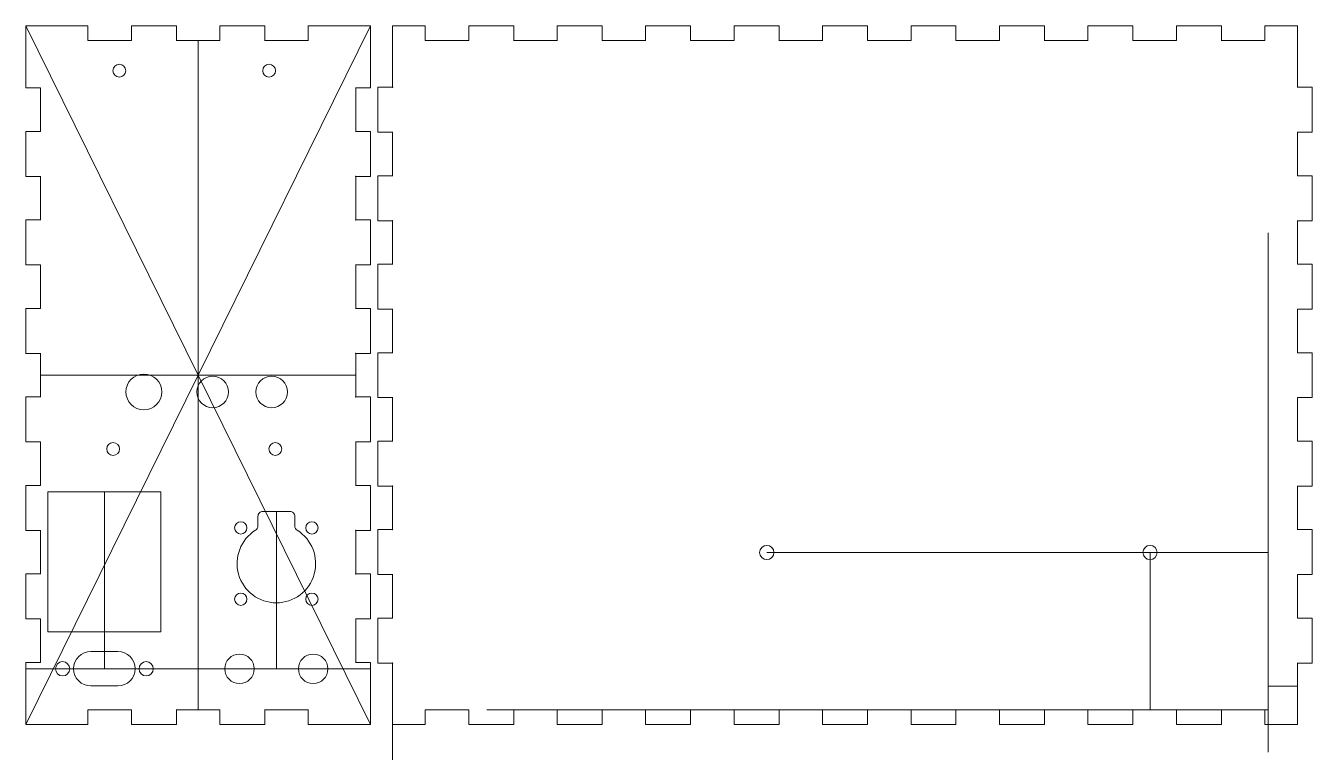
# Model space of a CAD drawing. Extents: x -20 to 272, y -138 to 307.
# Drawn here: x 10 to 271.8, y 16 to 163.8 of the extents above; entities that cross this region are included whole.
import ezdxf

# ---------------------------------------------------------------- set-up
doc = ezdxf.new("R2010")
doc.units = 0
doc.header["$MEASUREMENT"] = 0
doc.layers.add('cut', color=1, linetype='Continuous', lineweight=5)
doc.layers.add('helper', color=3, linetype='Continuous', lineweight=5)

msp = doc.modelspace()

# ---------------------------------------------------------------- linework, layer by layer
at = {"layer": 'cut'}
for p, q in [((22.66, 32.99), (22.66, 32.99)), ((35.16, 32.99), (35.16, 32.99))]:
    msp.add_line(p, q, dxfattribs=at)
for points in [[(13.07, 21.65), (22.57, 21.65), (22.59, 21.65), (22.63, 21.67), (22.65, 21.71), (22.65, 21.72), (22.65, 24.65), (22.65, 24.66), (22.64, 24.68), (22.62, 24.68), (22.62, 24.66), (22.64, 24.65), (22.65, 24.65), (31.5, 24.65), (31.51, 24.65), (31.53, 24.66), (31.53, 24.68), (31.51, 24.68), (31.5, 24.66), (31.5, 24.65), (31.5, 21.72), (31.5, 21.71), (31.52, 21.67), (31.56, 21.65), (31.57, 21.65), (40.58, 21.65), (40.59, 21.65), (40.63, 21.67), (40.65, 21.71), (40.65, 21.72), (40.65, 24.65), (40.65, 24.66), (40.64, 24.68), (40.62, 24.68), (40.62, 24.66), (40.64, 24.65), (40.65, 24.65), (49.5, 24.65), (49.51, 24.65), (49.53, 24.66), (49.53, 24.68), (49.51, 24.68), (49.5, 24.66), (49.5, 24.65), (49.5, 21.72), (49.5, 21.71), (49.52, 21.67), (49.56, 21.65), (49.57, 21.65), (58.57, 21.65), (58.59, 21.65), (58.63, 21.67), (58.65, 21.71), (58.65, 21.72), (58.65, 24.65), (58.65, 24.66), (58.64, 24.68), (58.62, 24.68), (58.62, 24.66), (58.64, 24.65), (58.65, 24.65), (67.5, 24.65), (67.51, 24.65), (67.53, 24.66), (67.53, 24.68), (67.51, 24.68), (67.5, 24.66), (67.5, 24.65), (67.5, 21.72), (67.5, 21.71), (67.52, 21.67), (67.56, 21.65), (67.57, 21.65), (77.07, 21.65), (80.07, 21.65), (80.09, 21.65), (80.13, 21.67), (80.15, 21.71), (80.15, 21.72), (80.15, 24.72), (80.15, 34.22), (80.15, 34.24), (80.13, 34.28), (80.09, 34.3), (80.07, 34.3), (77.15, 34.3), (77.14, 34.3), (77.12, 34.29), (77.12, 34.27), (77.14, 34.27), (77.15, 34.29), (77.15, 34.3), (77.15, 43.15), (77.15, 43.16), (77.14, 43.18), (77.12, 43.18), (77.12, 43.16), (77.14, 43.15), (77.15, 43.15), (80.07, 43.15), (80.09, 43.15), (80.13, 43.17), (80.15, 43.21), (80.15, 43.22), (80.15, 52.22), (80.15, 52.24), (80.13, 52.28), (80.09, 52.3), (80.07, 52.3), (77.15, 52.3), (77.14, 52.3), (77.12, 52.29), (77.12, 52.27), (77.14, 52.27), (77.15, 52.29), (77.15, 52.3), (77.15, 61.15), (77.15, 61.16), (77.14, 61.18), (77.12, 61.18), (77.12, 61.16), (77.14, 61.15), (77.15, 61.15), (80.07, 61.15), (80.09, 61.15), (80.13, 61.17), (80.15, 61.21), (80.15, 61.22), (80.15, 70.22), (80.15, 70.24), (80.13, 70.28), (80.09, 70.3), (80.07, 70.3), (77.15, 70.3), (77.14, 70.3), (77.12, 70.29), (77.12, 70.27), (77.14, 70.27), (77.15, 70.29), (77.15, 70.3), (77.15, 79.15), (77.15, 79.16), (77.14, 79.18), (77.12, 79.18), (77.12, 79.16), (77.14, 79.15), (77.15, 79.15), (80.07, 79.15), (80.09, 79.15), (80.13, 79.17), (80.15, 79.21), (80.15, 79.22), (80.15, 88.22), (80.15, 88.24), (80.13, 88.28), (80.09, 88.3), (80.07, 88.3), (77.15, 88.3), (77.14, 88.3), (77.12, 88.29), (77.12, 88.27), (77.14, 88.27), (77.15, 88.29), (77.15, 88.3), (77.15, 97.15), (77.15, 97.16), (77.14, 97.18), (77.12, 97.18), (77.12, 97.16), (77.14, 97.15), (77.15, 97.15), (80.07, 97.15), (80.09, 97.15), (80.13, 97.17), (80.15, 97.21), (80.15, 97.22), (80.15, 106.22), (80.15, 106.24), (80.13, 106.28), (80.09, 106.3), (80.07, 106.3), (77.15, 106.3), (77.14, 106.3), (77.12, 106.29), (77.12, 106.27), (77.14, 106.27), (77.15, 106.29), (77.15, 106.3), (77.15, 115.15), (77.15, 115.16), (77.14, 115.18), (77.12, 115.18), (77.12, 115.16), (77.14, 115.15), (77.15, 115.15), (80.07, 115.15), (80.09, 115.15), (80.13, 115.17), (80.15, 115.21), (80.15, 115.22), (80.15, 124.22), (80.15, 124.24), (80.13, 124.28), (80.09, 124.3), (80.07, 124.3), (77.15, 124.3), (77.14, 124.3), (77.12, 124.29), (77.12, 124.27), (77.14, 124.27), (77.15, 124.29), (77.15, 124.3), (77.15, 133.15), (77.15, 133.16), (77.14, 133.18), (77.12, 133.18), (77.12, 133.16), (77.14, 133.15), (77.15, 133.15), (80.07, 133.15), (80.09, 133.15), (80.13, 133.17), (80.15, 133.21), (80.15, 133.22), (80.15, 142.22), (80.15, 142.24), (80.13, 142.28), (80.09, 142.3), (80.07, 142.3), (77.15, 142.3), (77.14, 142.3), (77.12, 142.29), (77.12, 142.27), (77.14, 142.27), (77.15, 142.29), (77.15, 142.3), (77.15, 151.15), (77.15, 151.16), (77.14, 151.18), (77.12, 151.18), (77.12, 151.16), (77.14, 151.15), (77.15, 151.15), (80.07, 151.15), (80.09, 151.15), (80.13, 151.17), (80.15, 151.21), (80.15, 151.22), (80.15, 160.72), (80.15, 163.72), (80.15, 163.74), (80.13, 163.78), (80.09, 163.8), (80.07, 163.8), (77.07, 163.8), (67.57, 163.8), (67.56, 163.8), (67.52, 163.78), (67.5, 163.74), (67.5, 163.72), (67.5, 160.8), (67.5, 160.79), (67.51, 160.77), (67.53, 160.77), (67.53, 160.79), (67.51, 160.8), (67.5, 160.8), (58.65, 160.8), (58.64, 160.8), (58.62, 160.79), (58.62, 160.77), (58.64, 160.77), (58.65, 160.79), (58.65, 160.8), (58.65, 163.72), (58.65, 163.74), (58.63, 163.78), (58.59, 163.8), (58.57, 163.8), (49.57, 163.8), (49.56, 163.8), (49.52, 163.78), (49.5, 163.74), (49.5, 163.72), (49.5, 160.8), (49.5, 160.79), (49.51, 160.77), (49.53, 160.77), (49.53, 160.79), (49.51, 160.8), (49.5, 160.8), (40.65, 160.8), (40.64, 160.8), (40.62, 160.79), (40.62, 160.77), (40.64, 160.77), (40.65, 160.79), (40.65, 160.8), (40.65, 163.72), (40.65, 163.74), (40.63, 163.78), (40.59, 163.8), (40.58, 163.8), (31.57, 163.8), (31.56, 163.8), (31.52, 163.78), (31.5, 163.74), (31.5, 163.72), (31.5, 160.8), (31.5, 160.79), (31.51, 160.77), (31.53, 160.77), (31.53, 160.79), (31.51, 160.8), (31.5, 160.8), (22.65, 160.8), (22.64, 160.8), (22.62, 160.79), (22.62, 160.77), (22.64, 160.77), (22.65, 160.79), (22.65, 160.8), (22.65, 163.72), (22.65, 163.74), (22.63, 163.78), (22.59, 163.8), (22.57, 163.8), (13.07, 163.8), (10.07, 163.8), (10.06, 163.8), (10.02, 163.78), (10, 163.74), (10, 163.72), (10, 160.72), (10, 151.22), (10, 151.21), (10.02, 151.17), (10.06, 151.15), (10.07, 151.15), (13, 151.15), (13.01, 151.15), (13.03, 151.16), (13.03, 151.18), (13.01, 151.18), (13, 151.16), (13, 151.15), (13, 142.3), (13, 142.29), (13.01, 142.27), (13.03, 142.27), (13.03, 142.29), (13.01, 142.3), (13, 142.3), (10.07, 142.3), (10.06, 142.3), (10.02, 142.28), (10, 142.24), (10, 142.22), (10, 133.22), (10, 133.21), (10.02, 133.17), (10.06, 133.15), (10.07, 133.15), (13, 133.15), (13.01, 133.15), (13.03, 133.16), (13.03, 133.18), (13.01, 133.18), (13, 133.16), (13, 133.15), (13, 124.3), (13, 124.29), (13.01, 124.27), (13.03, 124.27), (13.03, 124.29), (13.01, 124.3), (13, 124.3), (10.07, 124.3), (10.06, 124.3), (10.02, 124.28), (10, 124.24), (10, 124.22), (10, 115.22), (10, 115.21), (10.02, 115.17), (10.06, 115.15), (10.07, 115.15), (13, 115.15), (13.01, 115.15), (13.03, 115.16), (13.03, 115.18), (13.01, 115.18), (13, 115.16), (13, 115.15), (13, 106.3), (13, 106.29), (13.01, 106.27), (13.03, 106.27), (13.03, 106.29), (13.01, 106.3), (13, 106.3), (10.07, 106.3), (10.06, 106.3), (10.02, 106.28), (10, 106.24), (10, 106.22), (10, 97.22), (10, 97.21), (10.02, 97.17), (10.06, 97.15), (10.07, 97.15), (13, 97.15), (13.01, 97.15), (13.03, 97.16), (13.03, 97.18), (13.01, 97.18), (13, 97.16), (13, 97.15), (13, 88.3), (13, 88.29), (13.01, 88.27), (13.03, 88.27), (13.03, 88.29), (13.01, 88.3), (13, 88.3), (10.07, 88.3), (10.06, 88.3), (10.02, 88.28), (10, 88.24), (10, 88.22), (10, 79.22), (10, 79.21), (10.02, 79.17), (10.06, 79.15), (10.07, 79.15), (13, 79.15), (13.01, 79.15), (13.03, 79.16), (13.03, 79.18), (13.01, 79.18), (13, 79.16), (13, 79.15), (13, 70.3), (13, 70.29), (13.01, 70.27), (13.03, 70.27), (13.03, 70.29), (13.01, 70.3), (13, 70.3), (10.07, 70.3), (10.06, 70.3), (10.02, 70.28), (10, 70.24), (10, 70.22), (10, 61.22), (10, 61.21), (10.02, 61.17), (10.06, 61.15), (10.07, 61.15), (13, 61.15), (13.01, 61.15), (13.03, 61.16), (13.03, 61.18), (13.01, 61.18), (13, 61.16), (13, 61.15), (13, 52.3), (13, 52.29), (13.01, 52.27), (13.03, 52.27), (13.03, 52.29), (13.01, 52.3), (13, 52.3), (10.07, 52.3), (10.06, 52.3), (10.02, 52.28), (10, 52.24), (10, 52.22), (10, 43.22), (10, 43.21), (10.02, 43.17), (10.06, 43.15), (10.07, 43.15), (13, 43.15), (13.01, 43.15), (13.03, 43.16), (13.03, 43.18), (13.01, 43.18), (13, 43.16), (13, 43.15), (13, 34.3), (13, 34.29), (13.01, 34.27), (13.03, 34.27), (13.03, 34.29), (13.01, 34.3), (13, 34.3), (10.07, 34.3), (10.06, 34.3), (10.02, 34.28), (10, 34.24), (10, 34.22), (10, 24.72), (10, 21.72), (10, 21.71), (10.02, 21.67), (10.06, 21.65), (10.07, 21.65), (13.07, 21.65)], [(84.72, 21.65), (91.22, 21.65), (91.24, 21.65), (91.28, 21.67), (91.3, 21.71), (91.3, 21.72), (91.3, 24.65), (91.3, 24.66), (91.29, 24.68), (91.27, 24.68), (91.27, 24.66), (91.29, 24.65), (91.3, 24.65), (100.15, 24.65), (100.16, 24.65), (100.18, 24.66), (100.18, 24.68), (100.16, 24.68), (100.15, 24.66), (100.15, 24.65), (100.15, 21.72), (100.15, 21.71), (100.17, 21.67), (100.21, 21.65), (100.22, 21.65), (109.22, 21.65), (109.24, 21.65), (109.28, 21.67), (109.3, 21.71), (109.3, 21.72), (109.3, 24.65), (109.3, 24.66), (109.29, 24.68), (109.27, 24.68), (109.27, 24.66), (109.29, 24.65), (109.3, 24.65), (118.15, 24.65), (118.16, 24.65), (118.18, 24.66), (118.18, 24.68), (118.16, 24.68), (118.15, 24.66), (118.15, 24.65), (118.15, 21.72), (118.15, 21.71), (118.17, 21.67), (118.21, 21.65), (118.22, 21.65), (127.22, 21.65), (127.24, 21.65), (127.28, 21.67), (127.3, 21.71), (127.3, 21.72), (127.3, 24.65), (127.3, 24.66), (127.29, 24.68), (127.27, 24.68), (127.27, 24.66), (127.29, 24.65), (127.3, 24.65), (136.15, 24.65), (136.16, 24.65), (136.18, 24.66), (136.18, 24.68), (136.16, 24.68), (136.15, 24.66), (136.15, 24.65), (136.15, 21.72), (136.15, 21.71), (136.17, 21.67), (136.21, 21.65), (136.22, 21.65), (145.22, 21.65), (145.24, 21.65), (145.28, 21.67), (145.3, 21.71), (145.3, 21.72), (145.3, 24.65), (145.3, 24.66), (145.29, 24.68), (145.27, 24.68), (145.27, 24.66), (145.29, 24.65), (145.3, 24.65), (154.15, 24.65), (154.16, 24.65), (154.18, 24.66), (154.18, 24.68), (154.16, 24.68), (154.15, 24.66), (154.15, 24.65), (154.15, 21.72), (154.15, 21.71), (154.17, 21.67), (154.21, 21.65), (154.22, 21.65), (163.22, 21.65), (163.24, 21.65), (163.28, 21.67), (163.3, 21.71), (163.3, 21.72), (163.3, 24.65), (163.3, 24.66), (163.29, 24.68), (163.27, 24.68), (163.27, 24.66), (163.29, 24.65), (163.3, 24.65), (172.15, 24.65), (172.16, 24.65), (172.18, 24.66), (172.18, 24.68), (172.16, 24.68), (172.15, 24.66), (172.15, 24.65), (172.15, 21.72), (172.15, 21.71), (172.17, 21.67), (172.21, 21.65), (172.22, 21.65), (181.23, 21.65), (181.24, 21.65), (181.28, 21.67), (181.3, 21.71), (181.3, 21.72), (181.3, 24.65), (181.3, 24.66), (181.29, 24.68), (181.27, 24.68), (181.27, 24.66), (181.29, 24.65), (181.3, 24.65), (190.15, 24.65), (190.16, 24.65), (190.18, 24.66), (190.18, 24.68), (190.16, 24.68), (190.15, 24.66), (190.15, 24.65), (190.15, 21.72), (190.15, 21.71), (190.17, 21.67), (190.21, 21.65), (190.22, 21.65), (199.22, 21.65), (199.24, 21.65), (199.28, 21.67), (199.3, 21.71), (199.3, 21.72), (199.3, 24.65), (199.3, 24.66), (199.29, 24.68), (199.27, 24.68), (199.27, 24.66), (199.29, 24.65), (199.3, 24.65), (208.15, 24.65), (208.16, 24.65), (208.18, 24.66), (208.18, 24.68), (208.16, 24.68), (208.15, 24.66), (208.15, 24.65), (208.15, 21.72), (208.15, 21.71), (208.17, 21.67), (208.21, 21.65), (208.22, 21.65), (217.23, 21.65), (217.24, 21.65), (217.28, 21.67), (217.3, 21.71), (217.3, 21.72), (217.3, 24.65), (217.3, 24.66), (217.29, 24.68), (217.27, 24.68), (217.27, 24.66), (217.29, 24.65), (217.3, 24.65), (226.15, 24.65), (226.16, 24.65), (226.18, 24.66), (226.18, 24.68), (226.16, 24.68), (226.15, 24.66), (226.15, 24.65), (226.15, 21.72), (226.15, 21.71), (226.17, 21.67), (226.21, 21.65), (226.23, 21.65), (235.23, 21.65), (235.24, 21.65), (235.28, 21.67), (235.3, 21.71), (235.3, 21.72), (235.3, 24.65), (235.3, 24.66), (235.29, 24.68), (235.27, 24.68), (235.27, 24.66), (235.29, 24.65), (235.3, 24.65), (244.15, 24.65), (244.16, 24.65), (244.18, 24.66), (244.18, 24.68), (244.16, 24.68), (244.15, 24.66), (244.15, 24.65), (244.15, 21.72), (244.15, 21.71), (244.17, 21.67), (244.21, 21.65), (244.23, 21.65), (253.23, 21.65), (253.24, 21.65), (253.28, 21.67), (253.3, 21.71), (253.3, 21.72), (253.3, 24.65), (253.3, 24.66), (253.29, 24.68), (253.27, 24.68), (253.27, 24.66), (253.29, 24.65), (253.3, 24.65), (262.15, 24.65), (262.16, 24.65), (262.18, 24.66), (262.18, 24.68), (262.16, 24.68), (262.15, 24.66), (262.15, 24.65), (262.15, 21.72), (262.15, 21.71), (262.17, 21.67), (262.21, 21.65), (262.23, 21.65), (268.72, 21.65), (268.74, 21.65), (268.78, 21.67), (268.8, 21.71), (268.8, 21.72), (268.8, 24.72), (268.8, 34.15), (268.8, 34.16), (268.79, 34.18), (268.77, 34.18), (268.77, 34.16), (268.79, 34.15), (268.8, 34.15), (271.72, 34.15), (271.74, 34.15), (271.78, 34.17), (271.8, 34.21), (271.8, 34.22), (271.8, 43.22), (271.8, 43.24), (271.78, 43.28), (271.74, 43.3), (271.72, 43.3), (268.8, 43.3), (268.79, 43.3), (268.77, 43.29), (268.77, 43.27), (268.79, 43.27), (268.8, 43.29), (268.8, 43.3), (268.8, 52.15), (268.8, 52.16), (268.79, 52.18), (268.77, 52.18), (268.77, 52.16), (268.79, 52.15), (268.8, 52.15), (271.72, 52.15), (271.74, 52.15), (271.78, 52.17), (271.8, 52.21), (271.8, 52.22), (271.8, 61.22), (271.8, 61.24), (271.78, 61.28), (271.74, 61.3), (271.72, 61.3), (268.8, 61.3), (268.79, 61.3), (268.77, 61.29), (268.77, 61.27), (268.79, 61.27), (268.8, 61.29), (268.8, 61.3), (268.8, 70.15), (268.8, 70.16), (268.79, 70.18), (268.77, 70.18), (268.77, 70.16), (268.79, 70.15), (268.8, 70.15), (271.72, 70.15), (271.74, 70.15), (271.78, 70.17), (271.8, 70.21), (271.8, 70.22), (271.8, 79.22), (271.8, 79.24), (271.78, 79.28), (271.74, 79.3), (271.72, 79.3), (268.8, 79.3), (268.79, 79.3), (268.77, 79.29), (268.77, 79.27), (268.79, 79.27), (268.8, 79.29), (268.8, 79.3), (268.8, 88.15), (268.8, 88.16), (268.79, 88.18), (268.77, 88.18), (268.77, 88.16), (268.79, 88.15), (268.8, 88.15), (271.72, 88.15), (271.74, 88.15), (271.78, 88.17), (271.8, 88.21), (271.8, 88.22), (271.8, 97.22), (271.8, 97.24), (271.78, 97.28), (271.74, 97.3), (271.72, 97.3), (268.8, 97.3), (268.79, 97.3), (268.77, 97.29), (268.77, 97.27), (268.79, 97.27), (268.8, 97.29), (268.8, 97.3), (268.8, 106.15), (268.8, 106.16), (268.79, 106.18), (268.77, 106.18), (268.77, 106.16), (268.79, 106.15), (268.8, 106.15), (271.72, 106.15), (271.74, 106.15), (271.78, 106.17), (271.8, 106.21), (271.8, 106.22), (271.8, 115.22), (271.8, 115.24), (271.78, 115.28), (271.74, 115.3), (271.72, 115.3), (268.8, 115.3), (268.79, 115.3), (268.77, 115.29), (268.77, 115.27), (268.79, 115.27), (268.8, 115.29), (268.8, 115.3), (268.8, 124.15), (268.8, 124.16), (268.79, 124.18), (268.77, 124.18), (268.77, 124.16), (268.79, 124.15), (268.8, 124.15), (271.72, 124.15), (271.74, 124.15), (271.78, 124.17), (271.8, 124.21), (271.8, 124.22), (271.8, 133.22), (271.8, 133.24), (271.78, 133.28), (271.74, 133.3), (271.72, 133.3), (268.8, 133.3), (268.79, 133.3), (268.77, 133.29), (268.77, 133.27), (268.79, 133.27), (268.8, 133.29), (268.8, 133.3), (268.8, 142.15), (268.8, 142.16), (268.79, 142.18), (268.77, 142.18), (268.77, 142.16), (268.79, 142.15), (268.8, 142.15), (271.72, 142.15), (271.74, 142.15), (271.78, 142.17), (271.8, 142.21), (271.8, 142.22), (271.8, 151.22), (271.8, 151.24), (271.78, 151.28), (271.74, 151.3), (271.72, 151.3), (268.8, 151.3), (268.79, 151.3), (268.77, 151.29), (268.77, 151.27), (268.79, 151.27), (268.8, 151.29), (268.8, 151.3), (268.8, 160.72), (268.8, 163.72), (268.8, 163.74), (268.78, 163.78), (268.74, 163.8), (268.72, 163.8), (262.23, 163.8), (262.21, 163.8), (262.17, 163.78), (262.15, 163.74), (262.15, 163.72), (262.15, 160.8), (262.15, 160.79), (262.16, 160.77), (262.18, 160.77), (262.18, 160.79), (262.16, 160.8), (262.15, 160.8), (253.3, 160.8), (253.29, 160.8), (253.27, 160.79), (253.27, 160.77), (253.29, 160.77), (253.3, 160.79), (253.3, 160.8), (253.3, 163.72), (253.3, 163.74), (253.28, 163.78), (253.24, 163.8), (253.23, 163.8), (244.23, 163.8), (244.21, 163.8), (244.17, 163.78), (244.15, 163.74), (244.15, 163.72), (244.15, 160.8), (244.15, 160.79), (244.16, 160.77), (244.18, 160.77), (244.18, 160.79), (244.16, 160.8), (244.15, 160.8), (235.3, 160.8), (235.29, 160.8), (235.27, 160.79), (235.27, 160.77), (235.29, 160.77), (235.3, 160.79), (235.3, 160.8), (235.3, 163.72), (235.3, 163.74), (235.28, 163.78), (235.24, 163.8), (235.23, 163.8), (226.23, 163.8), (226.21, 163.8), (226.17, 163.78), (226.15, 163.74), (226.15, 163.72), (226.15, 160.8), (226.15, 160.79), (226.16, 160.77), (226.18, 160.77), (226.18, 160.79), (226.16, 160.8), (226.15, 160.8), (217.3, 160.8), (217.29, 160.8), (217.27, 160.79), (217.27, 160.77), (217.29, 160.77), (217.3, 160.79), (217.3, 160.8), (217.3, 163.72), (217.3, 163.74), (217.28, 163.78), (217.24, 163.8), (217.23, 163.8), (208.22, 163.8), (208.21, 163.8), (208.17, 163.78), (208.15, 163.74), (208.15, 163.72), (208.15, 160.8), (208.15, 160.79), (208.16, 160.77), (208.18, 160.77), (208.18, 160.79), (208.16, 160.8), (208.15, 160.8), (199.3, 160.8), (199.29, 160.8), (199.27, 160.79), (199.27, 160.77), (199.29, 160.77), (199.3, 160.79), (199.3, 160.8), (199.3, 163.72), (199.3, 163.74), (199.28, 163.78), (199.24, 163.8), (199.22, 163.8), (190.22, 163.8), (190.21, 163.8), (190.17, 163.78), (190.15, 163.74), (190.15, 163.72), (190.15, 160.8), (190.15, 160.79), (190.16, 160.77), (190.18, 160.77), (190.18, 160.79), (190.16, 160.8), (190.15, 160.8), (181.3, 160.8), (181.29, 160.8), (181.27, 160.79), (181.27, 160.77), (181.29, 160.77), (181.3, 160.79), (181.3, 160.8), (181.3, 163.72), (181.3, 163.74), (181.28, 163.78), (181.24, 163.8), (181.23, 163.8), (172.22, 163.8), (172.21, 163.8), (172.17, 163.78), (172.15, 163.74), (172.15, 163.72), (172.15, 160.8), (172.15, 160.79), (172.16, 160.77), (172.18, 160.77), (172.18, 160.79), (172.16, 160.8), (172.15, 160.8), (163.3, 160.8), (163.29, 160.8), (163.27, 160.79), (163.27, 160.77), (163.29, 160.77), (163.3, 160.79), (163.3, 160.8), (163.3, 163.72), (163.3, 163.74), (163.28, 163.78), (163.24, 163.8), (163.22, 163.8), (154.22, 163.8), (154.21, 163.8), (154.17, 163.78), (154.15, 163.74), (154.15, 163.72), (154.15, 160.8), (154.15, 160.79), (154.16, 160.77), (154.18, 160.77), (154.18, 160.79), (154.16, 160.8), (154.15, 160.8), (145.3, 160.8), (145.29, 160.8), (145.27, 160.79), (145.27, 160.77), (145.29, 160.77), (145.3, 160.79), (145.3, 160.8), (145.3, 163.72), (145.3, 163.74), (145.28, 163.78), (145.24, 163.8), (145.22, 163.8), (136.22, 163.8), (136.21, 163.8), (136.17, 163.78), (136.15, 163.74), (136.15, 163.72), (136.15, 160.8), (136.15, 160.79), (136.16, 160.77), (136.18, 160.77), (136.18, 160.79), (136.16, 160.8), (136.15, 160.8), (127.3, 160.8), (127.29, 160.8), (127.27, 160.79), (127.27, 160.77), (127.29, 160.77), (127.3, 160.79), (127.3, 160.8), (127.3, 163.72), (127.3, 163.74), (127.28, 163.78), (127.24, 163.8), (127.22, 163.8), (118.22, 163.8), (118.21, 163.8), (118.17, 163.78), (118.15, 163.74), (118.15, 163.72), (118.15, 160.8), (118.15, 160.79), (118.16, 160.77), (118.18, 160.77), (118.18, 160.79), (118.16, 160.8), (118.15, 160.8), (109.3, 160.8), (109.29, 160.8), (109.27, 160.79), (109.27, 160.77), (109.29, 160.77), (109.3, 160.79), (109.3, 160.8), (109.3, 163.72), (109.3, 163.74), (109.28, 163.78), (109.24, 163.8), (109.22, 163.8), (100.22, 163.8), (100.21, 163.8), (100.17, 163.78), (100.15, 163.74), (100.15, 163.72), (100.15, 160.8), (100.15, 160.79), (100.16, 160.77), (100.18, 160.77), (100.18, 160.79), (100.16, 160.8), (100.15, 160.8), (91.3, 160.8), (91.29, 160.8), (91.27, 160.79), (91.27, 160.77), (91.29, 160.77), (91.3, 160.79), (91.3, 160.8), (91.3, 163.72), (91.3, 163.74), (91.28, 163.78), (91.24, 163.8), (91.22, 163.8), (84.72, 163.8), (84.71, 163.8), (84.67, 163.78), (84.65, 163.74), (84.65, 163.72), (84.65, 160.72), (84.65, 151.3), (84.65, 151.29), (84.66, 151.27), (84.68, 151.27), (84.68, 151.29), (84.66, 151.3), (84.65, 151.3), (81.72, 151.3), (81.71, 151.3), (81.67, 151.28), (81.65, 151.24), (81.65, 151.22), (81.65, 142.22), (81.65, 142.21), (81.67, 142.17), (81.71, 142.15), (81.72, 142.15), (84.65, 142.15), (84.66, 142.15), (84.68, 142.16), (84.68, 142.18), (84.66, 142.18), (84.65, 142.16), (84.65, 142.15), (84.65, 133.3), (84.65, 133.29), (84.66, 133.27), (84.68, 133.27), (84.68, 133.29), (84.66, 133.3), (84.65, 133.3), (81.72, 133.3), (81.71, 133.3), (81.67, 133.28), (81.65, 133.24), (81.65, 133.22), (81.65, 124.22), (81.65, 124.21), (81.67, 124.17), (81.71, 124.15), (81.72, 124.15), (84.65, 124.15), (84.66, 124.15), (84.68, 124.16), (84.68, 124.18), (84.66, 124.18), (84.65, 124.16), (84.65, 124.15), (84.65, 115.3), (84.65, 115.29), (84.66, 115.27), (84.68, 115.27), (84.68, 115.29), (84.66, 115.3), (84.65, 115.3), (81.72, 115.3), (81.71, 115.3), (81.67, 115.28), (81.65, 115.24), (81.65, 115.22), (81.65, 106.22), (81.65, 106.21), (81.67, 106.17), (81.71, 106.15), (81.72, 106.15), (84.65, 106.15), (84.66, 106.15), (84.68, 106.16), (84.68, 106.18), (84.66, 106.18), (84.65, 106.16), (84.65, 106.15), (84.65, 97.3), (84.65, 97.29), (84.66, 97.27), (84.68, 97.27), (84.68, 97.29), (84.66, 97.3), (84.65, 97.3), (81.72, 97.3), (81.71, 97.3), (81.67, 97.28), (81.65, 97.24), (81.65, 97.22), (81.65, 88.22), (81.65, 88.21), (81.67, 88.17), (81.71, 88.15), (81.72, 88.15), (84.65, 88.15), (84.66, 88.15), (84.68, 88.16), (84.68, 88.18), (84.66, 88.18), (84.65, 88.16), (84.65, 88.15), (84.65, 79.3), (84.65, 79.29), (84.66, 79.27), (84.68, 79.27), (84.68, 79.29), (84.66, 79.3), (84.65, 79.3), (81.72, 79.3), (81.71, 79.3), (81.67, 79.28), (81.65, 79.24), (81.65, 79.22), (81.65, 70.22), (81.65, 70.21), (81.67, 70.17), (81.71, 70.15), (81.72, 70.15), (84.65, 70.15), (84.66, 70.15), (84.68, 70.16), (84.68, 70.18), (84.66, 70.18), (84.65, 70.16), (84.65, 70.15), (84.65, 61.3), (84.65, 61.29), (84.66, 61.27), (84.68, 61.27), (84.68, 61.29), (84.66, 61.3), (84.65, 61.3), (81.72, 61.3), (81.71, 61.3), (81.67, 61.28), (81.65, 61.24), (81.65, 61.22), (81.65, 52.22), (81.65, 52.21), (81.67, 52.17), (81.71, 52.15), (81.72, 52.15), (84.65, 52.15), (84.66, 52.15), (84.68, 52.16), (84.68, 52.18), (84.66, 52.18), (84.65, 52.16), (84.65, 52.15), (84.65, 43.3), (84.65, 43.29), (84.66, 43.27), (84.68, 43.27), (84.68, 43.29), (84.66, 43.3), (84.65, 43.3), (81.72, 43.3), (81.71, 43.3), (81.67, 43.28), (81.65, 43.24), (81.65, 43.22), (81.65, 34.22), (81.65, 34.21), (81.67, 34.17), (81.71, 34.15), (81.72, 34.15), (84.65, 34.15), (84.66, 34.15), (84.68, 34.16), (84.68, 34.18), (84.66, 34.18), (84.65, 34.16), (84.65, 34.15), (84.65, 24.72), (84.65, 21.72), (84.65, 21.71), (84.67, 21.67), (84.71, 21.65), (84.72, 21.65)]]:
    msp.add_lwpolyline(points, close=True, dxfattribs=at)
at = {"layer": 'cut', "flags": 128}
msp.add_lwpolyline([(37.5, 69), (14.5, 69), (14.5, 40.5), (37.5, 40.5)], close=True, dxfattribs=at)
for points in [[(56.78, 61.2, 0.259291), (57.25, 62.04), (57.25, 64, -0.414214), (58.25, 65), (63.75, 65, -0.414214), (64.75, 64), (64.75, 62.04, 0.259291), (65.22, 61.2, -3.504093)], [(28.75, 29.5, 1), (28.75, 36.5), (23.25, 36.5, 1), (23.25, 29.5)]]:
    msp.add_lwpolyline(points, format="xyb", close=True, dxfattribs=at)
at = {"layer": 'cut'}
for centre, radius in [((29.05, 154.66), 1.3), ((59.53, 154.66), 1.3), ((34.04, 89.31), 3.65), ((48.04, 89.31), 3.2), ((60.04, 89.31), 3.2), ((27.79, 77.71), 1.3), ((60.79, 77.71), 1.3), ((53.75, 61.65), 1.25), ((68.25, 61.65), 1.25), ((160.8, 56.65), 1.45), ((238.8, 56.65), 1.45), ((53.75, 47.15), 1.25), ((68.25, 47.15), 1.25), ((17.5, 33), 1.45), ((34.5, 33), 1.45), ((53.5, 32.99), 3), ((68.5, 32.99), 3)]:
    msp.add_circle(centre, radius, dxfattribs=at)
at = {"layer": 'helper'}
for p, q in [((10.02, 163.78), (80.13, 21.67)), ((10.02, 21.67), (80.13, 163.78)), ((45.07, 92.73), (45.07, 160.8)), ((262.8, 24.65), (262.8, 121.65)), ((45.07, 92.73), (13, 92.73)), ((45.07, 92.73), (45.07, 24.65)), ((45.07, 92.73), (77.15, 92.73)), ((26, 32.99), (26, 69)), ((61, 32.99), (61, 65)), ((160.8, 56.65), (238.8, 56.65)), ((238.8, 24.65), (238.8, 56.65)), ((238.8, 56.65), (262.8, 56.65)), ((10, 32.99), (80.15, 32.99)), ((53.5, 32.99), (68.5, 32.99)), ((84.65, -76), (84.65, 29.44)), ((262.8, 29.44), (268.8, 29.44)), ((262.8, 16.02), (262.8, 29.44)), ((103.8, 24.65), (262.8, 24.65)), ((238.8, 24.65), (262.8, 24.65)), ((257.73, 24.65), (262.8, 24.65))]:
    msp.add_line(p, q, dxfattribs=at)

doc.saveas('drawing.dxf')
